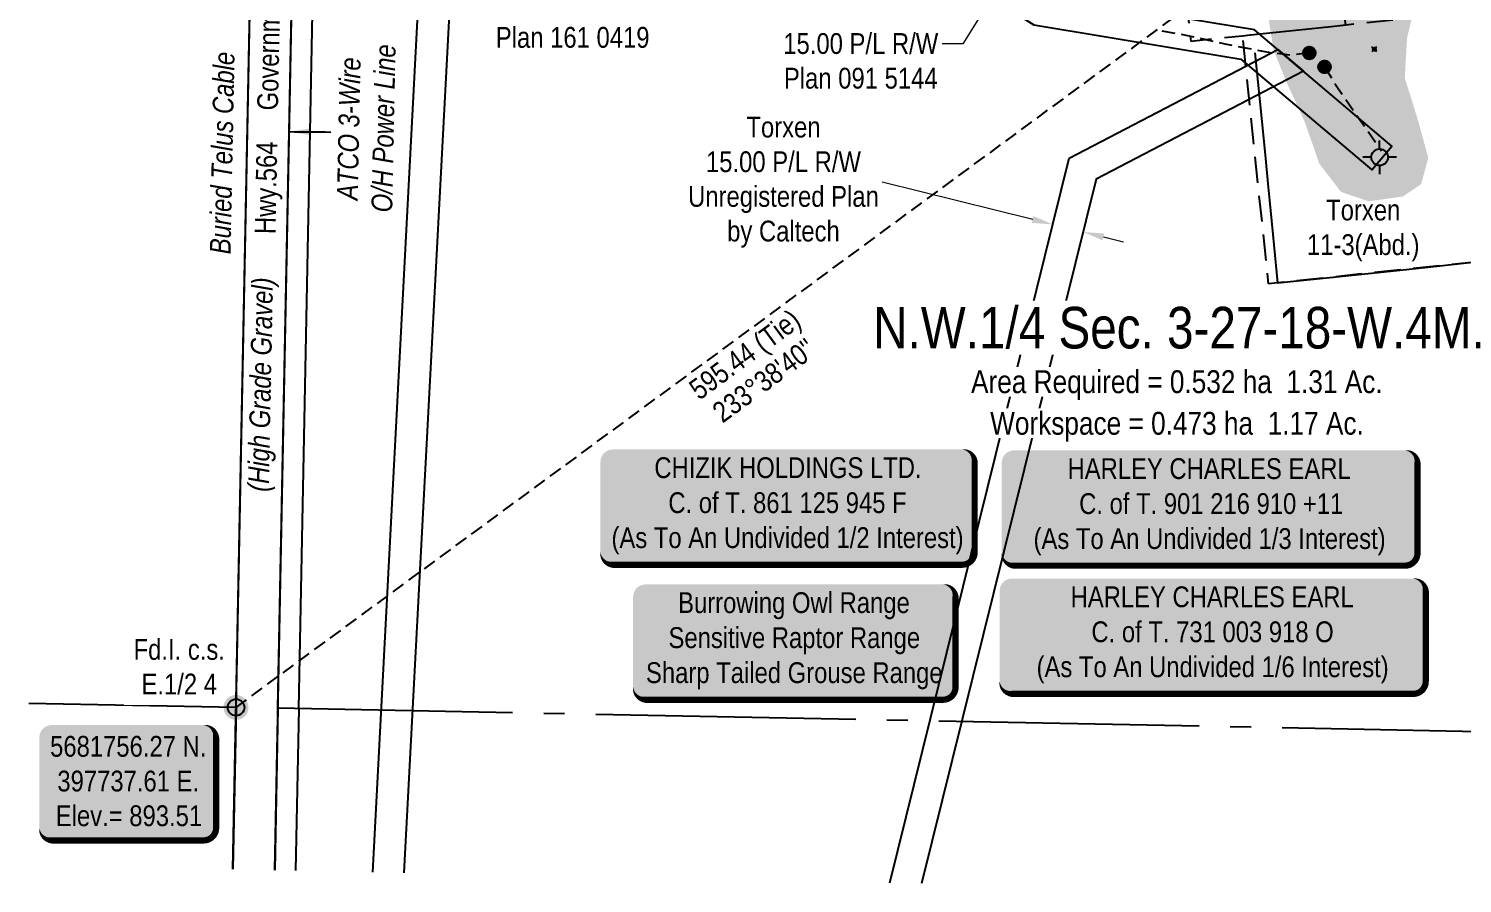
# Model space of a CAD drawing. Extents: x 396563 to 399624, y 5680217 to 5683485.
# Drawn here: x 397638 to 398327, y 5681672 to 5682083 of the extents above; entities that cross this region are included whole.
import ezdxf
from ezdxf.enums import TextEntityAlignment as Align

# ---------------------------------------------------------------- set-up
doc = ezdxf.new("R2010")
doc.units = 0
doc.header["$LTSCALE"] = 5
doc.header["$PDMODE"] = 34
doc.header["$PDSIZE"] = 0.03
for name, pattern in [('foc-ACCESSROAD', [3.75, 2.5, -1.25]), ('foc-QUARTERLINE', [33, 25, -3, 2, -3]), ('foc-TIELINE', [1.875, 1.25, -0.625]), ('UG_PIPE', [1.875, 1.25, -0.625])]:
    doc.linetypes.add(name, pattern=pattern)
doc.layers.get('Defpoints').update_dxf_attribs({"color": 9})
for name, color, linetype in [('AS-FENCE', 48, 'foc-FENCE'), ('AS-OWNER', 7, 'Continuous'), ('AS-PIPE-UG', 44, 'UG_PIPE'), ('AS-POWER', 104, 'foc-POWER'), ('AS-ROADS', 254, 'Continuous'), ('AS-SYMBOL', 7, 'Continuous'), ('AS-TELUS', 224, 'foc-TEL'), ('AS-WILDLIFE-BLOCK', 131, 'Continuous'), ('C-RW', 13, 'Continuous'), ('C-SYMBOL', 7, 'Continuous'), ('C-WS', 13, 'foc-ACCESSROAD'), ('C-WS-S', 13, 'Continuous'), ('DETAIL-T', 7, 'Continuous'), ('L-AREAREQUIRED', 7, 'Continuous'), ('L-AREAWORK', 5, 'Continuous'), ('L-BD', 7, 'Continuous'), ('L-MON', 1, 'Continuous'), ('L-MON-T', 1, 'Continuous'), ('L-QSEC', 8, 'foc-QUARTERLINE'), ('L-ROAD-T', 7, 'Continuous'), ('L-SEC', 7, 'Continuous'), ('L-TIE', 7, 'foc-TIELINE'), ('L-TITLEDB', 4, 'Continuous')]:
    doc.layers.add(name, color=color, linetype=linetype)
for name, color, linetype, lineweight in [('C-RW-T', 13, 'Continuous', 9), ('C-WS-T', 13, 'Continuous', 9), ('T-TEXT', 48, 'Continuous', 18)]:
    doc.layers.add(name, color=color, linetype=linetype, lineweight=lineweight)
doc.styles.add('100L', font='ARIALN.TTF', dxfattribs={"height": 11})
doc.styles.add('175L', font='ARIALN.TTF', dxfattribs={"height": 20})
doc.styles.add('80', font='ARIALN.TTF', dxfattribs={"height": 10})
doc.styles.add('80CG', font='ARIALN.TTF', dxfattribs={"height": 10})
doc.styles.add('80L', font='ARIALN.TTF', dxfattribs={"height": 10})
doc.styles.add('80LS', font='ARIALNI.TTF', dxfattribs={"height": 10})
doc.styles.add('foc-LtypeFont', font='ARIALN.TTF', dxfattribs={"height": 7.35})
doc.linetypes.add('foc-FENCE', pattern='A,10,-1,["X",foc-LtypeFont,S=0.2,R=0,X=-0.625,Y=-0.75],-1.24', length=12.24)
doc.linetypes.add('foc-POWER', pattern='A,6,-1,["P",foc-LtypeFont,S=0.2,R=0,X=-0.625,Y=-0.75],-1.24,4', length=12.24)
doc.linetypes.add('foc-POWER-NOLINE', pattern='A,0,-4,["P",foc-LtypeFont,S=0.2,R=0,X=-0.625,Y=-0.75],-8.24', length=12.24)
doc.linetypes.add('foc-TEL', pattern='A,2,-1,["T",foc-LtypeFont,S=0.2,R=0,X=-0.425,Y=-0.75],-1.24,8', length=12.24)
doc.linetypes.add('foc-TEL-NOLINE', pattern='A,0,-2,["T",foc-LtypeFont,S=0.2,R=0,X=-0.425,Y=-0.75],-10.24', length=12.24)
doc.dimstyles.new('Compass 5 000', dxfattribs={"dimscale": 5, "dimtxt": 9, "dimasz": 2, "dimexe": 0.2, "dimexo": 0.0625, "dimgap": 0.5, "dimtad": 0, "dimtih": 1, "dimtoh": 1, "dimzin": 0, "dimdsep": 46, "dimtxsty": '80CG', "dimcen": 0.1, "dimse1": 1, "dimse2": 1, "dimclrd": 256, "dimclrt": 256, "dimaunit": 1, "dimadec": 4, "dimazin": 0, "dimtfac": 0.06, "dimtofl": 0, "dimtmove": 0, "dimatfit": 1, "dimfxl": 0.2, "dimtolj": 1, "dimtzin": 0, "dimlwd": -1, "dimarcsym": 0})

# ---------------------------------------------------------------- blocks, each defined once
blk = doc.blocks.new('fdia')
at = {"color": 255, "const_width": 1}
blk.add_lwpolyline([(-0.5, 0, 1), (0.5, 0, 1)], format="xyb", close=True, dxfattribs=at)
blk = doc.blocks.new('Fdiaa')
blk.add_blockref('fdia', (0, 0))
blk = doc.blocks.new('fdib')
at = {"color": 1, "const_width": 1.6}
blk.add_lwpolyline([(-0.4, 0, 1), (0.4, 0, 1)], format="xyb", close=True, dxfattribs=at)
at = {"color": 1}
blk.add_circle((0, 0), 0.8, dxfattribs=at)
blk = doc.blocks.new('Fdibb')
blk.add_blockref('fdib', (0, 0))
blk = doc.blocks.new('fdicc')
for name in ['Fdibb', 'Fdiaa']:
    blk.add_blockref(name, (0, 0))
blk = doc.blocks.new('FDI')
blk.add_blockref('fdicc', (0, 0))
blk = doc.blocks.new('WC')
at = {"layer": 'L-MON'}
h = blk.add_hatch(color=255, dxfattribs=at)
h.dxf.hatch_style = 1
edge = h.paths.add_edge_path()
edge.add_arc((0, 0), 0.9, 0, 360)
at = {"layer": 'L-MON', "color": 240, "flags": 128}
for points in [[(-0.62, 0.5), (-1.23, 1.12)], [(0.52, 0.61), (1.13, 1.21)], [(-1.18, -1.18), (-0.56, -0.57)], [(1.16, -1.18), (0.56, -0.57)]]:
    blk.add_lwpolyline(points, dxfattribs=at)
at = {"layer": 'L-MON', "color": 240}
for radius in [0.8, 0.373]:
    blk.add_circle((0, 0), radius, dxfattribs=at)
blk = doc.blocks.new('*D519')
at = {"layer": 'C-RW-T', "transparency": 16777216}
for p, q in [((397815.4, 5682097.45), (397805.41, 5682097.97)), ((397850.34, 5682095.61), (397860.33, 5682095.09))]:
    blk.add_line(p, q, dxfattribs=at)
for points in [[(397815.48, 5682099.11), (397815.31, 5682095.78), (397825.38, 5682096.92)], [(397850.43, 5682097.28), (397850.25, 5682093.95), (397840.36, 5682096.14)]]:
    blk.add_solid(points, dxfattribs=at)
at = {"layer": 'Defpoints', "color": 0, "transparency": 16777216}
for p in [(397825.77, 5682104.31), (397840.74, 5682103.52), (397840.36, 5682096.14)]:
    blk.add_point(p, dxfattribs=at)
at = {"layer": 'C-RW-T', "transparency": 16777216, "insert": (397899.41, 5682095.09), "char_height": 10, "attachment_point": 5, "style": '80CG'}
blk.add_mtext('\\A1;Torxen\\P15.00 P/L R/W\\PPlan 161 0419', dxfattribs=at)
blk = doc.blocks.new('*D520')
at = {"layer": 'C-RW-T', "transparency": 16777216}
for p, q in [((398113.86, 5682118.43), (398119.17, 5682126.9)), ((398095.29, 5682088.76), (398086.97, 5682075.45)), ((398086.97, 5682075.45), (398076.97, 5682075.45))]:
    blk.add_line(p, q, dxfattribs=at)
for points in [[(398112.45, 5682119.31), (398115.27, 5682117.54), (398108.55, 5682109.95)], [(398093.88, 5682089.65), (398096.71, 5682087.88), (398100.6, 5682097.24)]]:
    blk.add_solid(points, dxfattribs=at)
at = {"layer": 'Defpoints', "color": 0, "transparency": 16777216}
for p in [(398087.49, 5682123.14), (398079.53, 5682110.43), (398100.6, 5682097.24)]:
    blk.add_point(p, dxfattribs=at)
at = {"layer": 'C-RW-T', "transparency": 16777216, "insert": (398037.88, 5682075.45), "char_height": 10, "attachment_point": 5, "style": '80CG'}
blk.add_mtext('\\A1;Torxen\\P15.00 P/L R/W\\PPlan 091 5144', dxfattribs=at)
blk = doc.blocks.new('GABD')
for p, q in [((0, 0.81), (0, 1.62)), ((-0.81, 0), (-1.62, 0)), ((1.62, 0), (0.81, 0)), ((0, -0.81), (0, -1.62))]:
    blk.add_line(p, q)
blk.add_circle((0, 0), 0.8)
blk = doc.blocks.new('RISER')
h = blk.add_hatch(color=255)
h.dxf.hatch_style = 1
edge = h.paths.add_edge_path()
edge.add_arc((0, 0), 0.7, 0, 360)
blk.add_hatch(color=48).paths.add_polyline_path([(0.58, -0.15), (-0.58, -0.15, 0.774597)])
at = {"color": 48}
blk.add_line((-0.58, -0.15), (0.58, -0.15), dxfattribs=at)
blk.add_circle((0, 0), 0.6, dxfattribs=at)
blk = doc.blocks.new('*U560')
h = blk.add_hatch(color=59)
edge = h.paths.add_edge_path()
edge.add_line((-94, -28.5), (94, -28.5))
edge.add_arc((94, -22.5), 6, 270, 360)
edge.add_line((100, -22.5), (100, 21))
edge.add_arc((94, 21), 6, 0, 90)
edge.add_line((94, 27), (-94, 27))
edge.add_arc((-94, 21), 6, 90, 180)
edge.add_line((-100, 21), (-100, -22.5))
edge.add_arc((-94, -22.5), 6, 180, 270)
at = {"color": 1, "flags": 128}
blk.add_lwpolyline([(-94, -28.5, 3, 3, 0), (94, -28.5, 3, 3, 0.414214), (100, -22.5, 3, 3, 0), (100, 21, 3, 0, 0.414214), (94, 27, 0, 0, 0), (-94, 27, 0, 0, 0.414214), (-100, 21, 0, 0, 0), (-100, -22.5, 0, 3, 0.414214)], format="xyseb", close=True, dxfattribs=at)
blk.add_lwpolyline([(82.55, -3.11, 0, 7.5, 0), (0, 0, 0, 0, 0)], format="xyseb", dxfattribs=at)
at = {"color": 1, "style": '80'}
blk.add_attdef('ENTER_TEXT_001', (-35.99, -5), '', height=10, dxfattribs=at)
blk = doc.blocks.new('*U561')
h = blk.add_hatch(color=59)
edge = h.paths.add_edge_path()
edge.add_line((-84, -28.5), (84, -28.5))
edge.add_arc((84, -22.5), 6, 270, 360)
edge.add_line((90, -22.5), (90, 21))
edge.add_arc((84, 21), 6, 0, 90)
edge.add_line((84, 27), (-84, 27))
edge.add_arc((-84, 21), 6, 90, 180)
edge.add_line((-90, 21), (-90, -22.5))
edge.add_arc((-84, -22.5), 6, 180, 270)
at = {"color": 1, "flags": 128}
blk.add_lwpolyline([(-84, -28.5, 3, 3, 0), (84, -28.5, 3, 3, 0.414214), (90, -22.5, 3, 3, 0), (90, 21, 3, 0, 0.414214), (84, 27, 0, 0, 0), (-84, 27, 0, 0, 0.414214), (-90, 21, 0, 0, 0), (-90, -22.5, 0, 3, 0.414214)], format="xyseb", close=True, dxfattribs=at)
blk.add_lwpolyline([(82.55, -3.11, 0, 7.5, 0), (0, 0, 0, 0, 0)], format="xyseb", dxfattribs=at)
at = {"color": 1, "style": '80'}
blk.add_attdef('ENTER_TEXT_001', (-35.99, -5), '', height=10, dxfattribs=at)
blk = doc.blocks.new('*U562')
h = blk.add_hatch(color=59)
edge = h.paths.add_edge_path()
edge.add_line((-96.5, -28.5), (96.5, -28.5))
edge.add_arc((96.5, -22.5), 6, 270, 360)
edge.add_line((102.5, -22.5), (102.5, 21))
edge.add_arc((96.5, 21), 6, 0, 90)
edge.add_line((96.5, 27), (-96.5, 27))
edge.add_arc((-96.5, 21), 6, 90, 180)
edge.add_line((-102.5, 21), (-102.5, -22.5))
edge.add_arc((-96.5, -22.5), 6, 180, 270)
at = {"color": 1, "flags": 128}
blk.add_lwpolyline([(-96.5, -28.5, 3, 3, 0), (96.5, -28.5, 3, 3, 0.414214), (102.5, -22.5, 3, 3, 0), (102.5, 21, 3, 0, 0.414214), (96.5, 27, 0, 0, 0), (-96.5, 27, 0, 0, 0.414214), (-102.5, 21, 0, 0, 0), (-102.5, -22.5, 0, 3, 0.414214)], format="xyseb", close=True, dxfattribs=at)
blk.add_lwpolyline([(82.55, -3.11, 0, 7.5, 0), (0, 0, 0, 0, 0)], format="xyseb", dxfattribs=at)
at = {"color": 1, "style": '80'}
blk.add_attdef('ENTER_TEXT_001', (-35.99, -5), '', height=10, dxfattribs=at)
blk = doc.blocks.new('*U574')
h = blk.add_hatch(color=255)
edge = h.paths.add_edge_path()
edge.add_line((-71.5, -28.5), (71.5, -28.5))
edge.add_arc((71.5, -22.5), 6, 270, 360)
edge.add_line((77.5, -22.5), (77.5, 21))
edge.add_arc((71.5, 21), 6, 0, 90)
edge.add_line((71.5, 27), (-71.5, 27))
edge.add_arc((-71.5, 21), 6, 90, 180)
edge.add_line((-77.5, 21), (-77.5, -22.5))
edge.add_arc((-71.5, -22.5), 6, 180, 270)
at = {"color": 131, "flags": 128}
blk.add_lwpolyline([(-71.5, -28.5, 3, 3, 0), (71.5, -28.5, 3, 3, 0.414214), (77.5, -22.5, 3, 3, 0), (77.5, 21, 3, 0, 0.414214), (71.5, 27, 0, 0, 0), (-71.5, 27, 0, 0, 0.414214), (-77.5, 21, 0, 0, 0), (-77.5, -22.5, 0, 3, 0.414214)], format="xyseb", close=True, dxfattribs=at)
at = {"color": 131, "style": '80'}
blk.add_attdef('ENTER_TEXT_001', (-35.99, -5), '', height=10, dxfattribs=at)
blk = doc.blocks.new('*U585')
h = blk.add_hatch(color=254)
edge = h.paths.add_edge_path()
edge.add_line((-36.5, -28.5), (36.5, -28.5))
edge.add_arc((36.5, -22.5), 6, 270, 360)
edge.add_line((42.5, -22.5), (42.5, 21))
edge.add_arc((36.5, 21), 6, 0, 90)
edge.add_line((36.5, 27), (-36.5, 27))
edge.add_arc((-36.5, 21), 6, 90, 180)
edge.add_line((-42.5, 21), (-42.5, -22.5))
edge.add_arc((-36.5, -22.5), 6, 180, 270)
at = {"color": 1, "flags": 128}
blk.add_lwpolyline([(-36.5, -28.5, 3, 3, 0), (36.5, -28.5, 3, 3, 0.414214), (42.5, -22.5, 3, 3, 0), (42.5, 21, 3, 0, 0.414214), (36.5, 27, 0, 0, 0), (-36.5, 27, 0, 0, 0.414214), (-42.5, 21, 0, 0, 0), (-42.5, -22.5, 0, 3, 0.414214)], format="xyseb", close=True, dxfattribs=at)
blk.add_lwpolyline([(-26.81, -11.33, 0, 10, 0), (0, 0, 5, 5, 0)], format="xyseb", dxfattribs=at)
at = {"color": 1, "style": '80'}
blk.add_attdef('ENTER_TEXT_001', (-35.99, -5), '', height=10, dxfattribs=at)
blk = doc.blocks.new('*D589')
at = {"layer": 'C-RW-T', "transparency": 16777216}
for p, q in [((398120.52, 5681990.92), (398048.23, 5682008.84)), ((398154.48, 5681982.5), (398164.19, 5681980.1))]:
    blk.add_line(p, q, dxfattribs=at)
for points in [[(398120.92, 5681992.54), (398120.12, 5681989.3), (398130.22, 5681988.51)], [(398154.89, 5681984.12), (398154.08, 5681980.88), (398144.78, 5681984.91)]]:
    blk.add_solid(points, dxfattribs=at)
at = {"layer": 'Defpoints', "color": 0, "transparency": 16777216}
for p in [(398130.22, 5681988.51), (398130.67, 5681990.3), (398145.22, 5681986.7)]:
    blk.add_point(p, dxfattribs=at)
at = {"layer": 'C-RW-T', "transparency": 16777216, "insert": (398000.73, 5682008.84), "char_height": 10, "width": 454.9338, "attachment_point": 5, "style": '80CG'}
blk.add_mtext('\\A1;Torxen\\P15.00 P/L R/W\\PUnregistered Plan \\Pby Caltech', dxfattribs=at)

msp = doc.modelspace()

# ---------------------------------------------------------------- hatches: boundary and pattern name
at = {"layer": 'AS-ROADS'}
h = msp.add_hatch(color=256, dxfattribs=at)
h.dxf.hatch_style = 1
h.paths.add_polyline_path([(398260.323, 5682184.861), (398259.684, 5682165.626), (398255.639, 5682152.959), (398246.175, 5682138.685), (398237.083, 5682119.645), (398234.035, 5682105.476), (398233.708, 5682088.744), (398236.25, 5682072.595), (398242.089, 5682057.9), (398251.243, 5682037.922), (398258.31, 5682017.686), (398268.718, 5682004.158), (398281.93, 5681999.631), (398298.485, 5682001.974), (398307.216, 5682007.914), (398310.652, 5682020.547), (398305.476, 5682039.385), (398299.349, 5682059.037), (398300.476, 5682078.331), (398306.305, 5682102.426), (398311.621, 5682117.619), (398313.859, 5682132.465), (398307.107, 5682148.04), (398291.66, 5682157.841), (398277.782, 5682165.531), (398272.958, 5682170.134), (398268.838, 5682179.25), (398267.419, 5682185.339), (398265.551, 5682190.048), (398260.867, 5682189.839)])

# ---------------------------------------------------------------- linework, layer by layer
at = {"layer": 'AS-FENCE', "flags": 128}
msp.add_lwpolyline([(398227.222, 5682070.972), (398229.556, 5682049.059), (398232.273, 5682021.966), (398233.577, 5682008.071), (398234.855, 5681995.153), (398236.455, 5681978.676), (398238.247, 5681960.455), (398263.289, 5681962.943), (398292.528, 5681966.106), (398310.381, 5681968.014), (398327.511, 5681969.84), (398353.133, 5681972.687), (398350.069, 5682001.81), (398347.758, 5682023.565), (398346.082, 5682039.816), (398343.246, 5682066.926), (398341.121, 5682086.262), (398340.644, 5682091.651)], dxfattribs=at)
at = {"layer": 'AS-PIPE-UG', "flags": 128}
for points in [[(398253.48, 5682070.983), (398244.256, 5682069.931), (398233.95, 5682071.129), (398213.082, 5682075.271), (398195.051, 5682079.282), (398180.987, 5682081.793)], [(398260.794, 5682064.3), (398267.349, 5682053.901), (398277.151, 5682039.778), (398288.22, 5682023.918)]]:
    msp.add_lwpolyline(points, dxfattribs=at)
at = {"layer": 'AS-POWER', "linetype": 'foc-POWER-NOLINE', "flags": 128}
msp.add_lwpolyline([(397756.178, 5681678.059), (397775.555, 5682660.309)], dxfattribs=at)
at = {"layer": 'C-RW', "flags": 128}
msp.add_lwpolyline([(397780.936, 5682423.249), (397780.642, 5682408.358), (397863.558, 5682406.703), (397957.78, 5682186.628), (398121.046, 5682084.442), (398220.613, 5682067.963), (398283.484, 5682014.72), (398293.174, 5682026.163), (398227.145, 5682082.08), (398126.456, 5682098.744), (397969.716, 5682196.847), (397873.533, 5682421.501), (397780.938, 5682423.349)], close=True, dxfattribs=at)
for points in [[(397803.338, 5681677.089), (397828.873, 5682163.387), (397904.899, 5682195.849), (397920.665, 5682235.223), (397847.107, 5682407.032), (397840.631, 5682422.158), (397857.082, 5682421.829), (397860.891, 5682412.934), (397936.893, 5682235.415), (397916.506, 5682184.502), (397843.356, 5682153.268), (397818.336, 5681676.781)], [(398051.776, 5681671.982), (398138.125, 5682020.39), (398238.309, 5682072.625), (398250.668, 5682062.159), (398151.052, 5682010.221), (398067.145, 5681671.666)]]:
    msp.add_lwpolyline(points, dxfattribs=at)
at = {"layer": 'C-WS', "flags": 128}
for points in [[(398271.086, 5682084.521), (398242.782, 5682257.417), (398178.248, 5682250.636), (398196.527, 5682076.686), (398221.38, 5682079.298)], [(398353.183, 5681972.536), (398233.889, 5681959.999), (398221.352, 5682079.293), (398271.058, 5682084.517), (398340.646, 5682091.83)]]:
    msp.add_lwpolyline(points, close=True, dxfattribs=at)
at = {"layer": 'L-QSEC'}
for p, q in [((397737.605, 5681756.268), (397637.943, 5681758.217)), ((398530.392, 5681740.763), (397757.713, 5681755.875))]:
    msp.add_line(p, q, dxfattribs=at)
at = {"layer": 'L-SEC'}
for p, q in [((397737.605, 5681756.268), (397753.488, 5682561.411)), ((397757.713, 5681755.871), (397773.595, 5682560.981)), ((397737.605, 5681756.268), (397736.07, 5681678.472)), ((397757.713, 5681755.871), (397756.178, 5681678.059))]:
    msp.add_line(p, q, dxfattribs=at)
at = {"layer": 'L-TITLEDB'}
for q in [(397783.649, 5682560.766), (397766.232, 5681677.852)]:
    msp.add_line((397767.767, 5681755.673), q, dxfattribs=at)

# ---------------------------------------------------------------- block references
at = {"layer": 'AS-OWNER'}
ref = msp.add_blockref('*U561', (398002.694, 5681853.352), dxfattribs=dict(at, xscale=0.9991637348029059, yscale=0.9991637348029059, zscale=0.9991637348029059))
ref.add_attrib('ENTER_TEXT_001', 'CHIZIK HOLDINGS LTD.', (397938.682, 5681866.562), dxfattribs={"layer": '0', "color": 1, "height": 9.99164, "style": '80'})
ref.add_attrib('ENTER_TEXT_002', 'C. of T. 861 125 945 F', (397945.399, 5681849.732), dxfattribs={"layer": '0', "color": 1, "height": 9.99164, "style": '80'})
ref.add_attrib('ENTER_TEXT_003', '(As To An Undivided 1/2 Interest)', (397918.075, 5681832.909), dxfattribs={"layer": '0', "color": 1, "height": 9.99164, "style": '80'})
ref = msp.add_blockref('*U562', (398207.015, 5681791.255), dxfattribs=dict(at, xscale=0.9991637348029059, yscale=0.9991637348029059, zscale=0.9991637348029059))
ref.add_attrib('ENTER_TEXT_001', 'HARLEY CHARLES EARL', (398138.743, 5681804.466), dxfattribs={"layer": '0', "color": 1, "height": 9.99164, "style": '80'})
ref.add_attrib('ENTER_TEXT_002', 'C. of T. 731 003 918 O', (398148.755, 5681787.636), dxfattribs={"layer": '0', "color": 1, "height": 9.99164, "style": '80'})
ref.add_attrib('ENTER_TEXT_003', '(As To An Undivided 1/6 Interest)', (398122.396, 5681770.813), dxfattribs={"layer": '0', "color": 1, "height": 9.99164, "style": '80'})
at = {"layer": 'AS-SYMBOL', "xscale": 4.997960149999999, "yscale": 4.997960149999999, "zscale": 4.997960149999999}
for p in [(398253.48, 5682070.983), (398260.794, 5682064.3)]:
    msp.add_blockref('RISER', p, dxfattribs=at)
at = {"layer": 'AS-WILDLIFE-BLOCK'}
ref = msp.add_blockref('*U574', (398005.953, 5681788.441), dxfattribs=dict(at, xscale=0.99959203, yscale=0.99959203, zscale=0.99959203))
ref.add_attrib('ENTER_TEXT_001', 'Burrowing Owl Range', (397950.096, 5681801.661), dxfattribs={"layer": '0', "color": 131, "height": 9.99592, "style": '80'})
ref.add_attrib('ENTER_TEXT_002', 'Sensitive Raptor Range', (397945.473, 5681784.824), dxfattribs={"layer": '0', "color": 131, "height": 9.99592, "style": '80'})
ref.add_attrib('ENTER_TEXT_003', 'Sharp Tailed Grouse Range', (397934.648, 5681767.987), dxfattribs={"layer": '0', "color": 131, "height": 9.99592, "style": '80'})
at = {"layer": 'C-WS-S', "xscale": 4.997960149999999, "yscale": 4.997960149999999, "zscale": 4.997960149999999}
msp.add_blockref('GABD', (398287.281, 5682020.815), dxfattribs=at)
at = {"layer": 'Defpoints', "xscale": 0.99959203, "yscale": 0.99959203, "zscale": 4.999999999999997}
msp.add_blockref('WC', (398284.792, 5682072.806), dxfattribs=at)
at = {"layer": 'DETAIL-T'}
ref = msp.add_blockref('*U585', (397685.541, 5681720.798), dxfattribs=dict(at, xscale=0.99959203, yscale=0.99959203, zscale=0.99959203))
ref.add_attrib('ENTER_TEXT_001', '5681756.27 N.', (397648.237, 5681732.565), dxfattribs={"layer": '0', "color": 1, "height": 9.99592, "style": '80'})
ref.add_attrib('ENTER_TEXT_002', '397737.61 E.', (397651.735, 5681715.865), dxfattribs={"layer": '0', "color": 1, "height": 9.99592, "style": '80'})
ref.add_attrib('ENTER_TEXT_003', 'Elev.= 893.51', (397650.968, 5681699.164), dxfattribs={"layer": '0', "color": 1, "height": 9.99592, "style": '80'})

# ---------------------------------------------------------------- texts
at = {"layer": 'AS-POWER', "insert": (397785.973, 5681994.224), "char_height": 9.99261, "attachment_point": 1, "rotation": 88.803602, "style": '80L'}
msp.add_mtext_dynamic_manual_height_columns('\\pi6.1234;{\\fArial Narrow|b0|i1|c0|p34;ATCO 3-Wire\\P\\pi0.58861;O/H Power Line}', width=80.64097, gutter_width=49.993, heights=[0], dxfattribs=at)
at = {"layer": 'AS-TELUS', "insert": (397724.979, 5681974.003), "char_height": 9.99261, "attachment_point": 1, "rotation": 88.869877, "style": '80L'}
msp.add_mtext_dynamic_manual_height_columns('\\pi0.31538;{\\fArial Narrow|b0|i1|c0|p34;Buried Telus Cable}', width=97.19648, gutter_width=49.993, heights=[0], dxfattribs=at)
at = {"layer": 'C-WS-T', "insert": (398279.384, 5681985.639), "char_height": 9.9959, "attachment_point": 5, "style": '80CG'}
msp.add_mtext('\\A1;Torxen\\P11-3(Abd.)', dxfattribs=at)
at = {"layer": 'L-BD', "style": '80L'}
for s, p in [('595.44 (Tie)', (397982.907, 5681925.035)), ("233°38'40''", (397991.351, 5681913.563))]:
    msp.add_text(s, height=9.99592, rotation=36.3554, dxfattribs=at).set_placement(p, align=Align.MIDDLE)
at = {"layer": 'L-ROAD-T', "style": '80L'}
for s, height, p in [('Government Road Allowance', 9.99592, (397754.219, 5682117.83)), ('Hwy.564', 9.9959, (397752.016, 5682006.168))]:
    msp.add_text(s, height=height, rotation=88.869877, dxfattribs=at).set_placement(p, align=Align.MIDDLE_CENTER)
at = {"layer": 'T-TEXT', "style": '80LS'}
msp.add_text('(High Grade Gravel)', height=9.99592, rotation=88.869877, dxfattribs=at).set_placement((397749.364, 5681911.523), align=Align.MIDDLE_CENTER)

# ---------------------------------------------------------------- dimensions: what is measured, and where the dimension line sits
at = {"layer": 'C-RW-T'}
dim = msp.add_aligned_dim(p1=(397825.771, 5682104.307), p2=(397840.744, 5682103.521), distance=-7.395, text='Torxen\\P15.00 P/L R/W\\PPlan 161 0419', dimstyle='Compass 5 000', dxfattribs=at)
dim.commit()
dim.dimension.update_dxf_attribs({"geometry": '*D519', "text_midpoint": (397899.414, 5682095.088)})
for base, p1, p2, angle, text, picture, middle in [((398100.6, 5682097.239), (398087.485, 5682123.136), (398079.53, 5682110.426), 237.957991, 'Torxen\\P15.00 P/L R/W\\PPlan 091 5144', '*D520', (398037.879, 5682075.454)), ((398130.225, 5681988.514), (398145.222, 5681986.695), (398130.668, 5681990.302), 166.080324, 'Torxen\\P15.00 P/L R/W\\PUnregistered Plan \\Pby Caltech', '*D589', (398000.725, 5682008.836))]:
    dim = msp.add_linear_dim(base=base, p1=p1, p2=p2, angle=angle, text=text, dimstyle='Compass 5 000', dxfattribs=at)
    dim.commit()
    dim.dimension.update_dxf_attribs({"geometry": picture, "text_midpoint": middle, "dimtype": 161})

# ---------------------------------------------------------------- leaders
at = {"layer": 'AS-POWER', "path_type": 1}
msp.add_leader([(397763.183, 5682033.15), (397783.182, 5682032.966)], dimstyle='Compass 5 000', override={"dimgap": 0.5, "dimtad": 0}, dxfattribs=at)

# ---------------------------------------------------------------- next in the draw order: texts
at = {"layer": 'L-MON-T', "insert": (397710.313, 5681775.764), "char_height": 9.99578, "width": 43.04226, "attachment_point": 5, "style": '80CG', "bg_fill": 2}
msp.add_mtext('\\A1;Fd.I. c.s.\\PE.1/2 4', dxfattribs=at)

# ---------------------------------------------------------------- next in the draw order: linework, layer by layer
at = {"layer": 'AS-TELUS', "linetype": 'foc-TEL-NOLINE', "flags": 128}
msp.add_lwpolyline([(397736.07, 5681678.472), (397755.447, 5682660.705)], dxfattribs=at)
at = {"layer": 'L-TIE'}
msp.add_line((397737.605, 5681756.268), (398216.951, 5682109.097), dxfattribs=at)

# ---------------------------------------------------------------- next in the draw order: block references
at = {"layer": 'L-MON', "xscale": 4.999999999999997, "yscale": 4.999999999999997, "zscale": 4.999999999999997}
msp.add_blockref('FDI', (397737.605, 5681756.268), dxfattribs=at)

# ---------------------------------------------------------------- next in the draw order: texts
at = {"layer": 'C-SYMBOL', "color": 3, "insert": (398190.819, 5681948.881), "char_height": 19.99184, "width": 295.48377, "attachment_point": 2, "style": '175L', "bg_fill": 3, "box_fill_scale": 1.15, "bg_fill_color": 256, "bg_fill_true_color": 256, "bg_fill_transparency": 0}
msp.add_mtext('N.W.1/4 Sec. 3-27-18-W.4M.', dxfattribs=at)
at = {"layer": 'L-AREAREQUIRED', "color": 5, "insert": (398189.794, 5681918.399), "char_height": 10.99551, "width": 198.84852, "attachment_point": 2, "style": '100L', "bg_fill": 3, "box_fill_scale": 1.15, "bg_fill_color": 256, "bg_fill_true_color": 256, "bg_fill_transparency": 0}
msp.add_mtext('Area Required = 0.532 ha  1.31 Ac.', dxfattribs=at)
at = {"layer": 'L-AREAWORK', "color": 5, "insert": (398189.873, 5681898.407), "char_height": 10.99551, "width": 180.53154, "attachment_point": 2, "style": '100L', "bg_fill": 3, "box_fill_scale": 1.15, "bg_fill_color": 256, "bg_fill_true_color": 256, "bg_fill_transparency": 0}
msp.add_mtext('Workspace = 0.473 ha  1.17 Ac.', dxfattribs=at)

# ---------------------------------------------------------------- next in the draw order: block references
at = {"layer": 'AS-OWNER'}
ref = msp.add_blockref('*U560', (398205.551, 5681852.909), dxfattribs=dict(at, xscale=0.9991637348029059, yscale=0.9991637348029059, zscale=0.9991637348029059))
ref.add_attrib('ENTER_TEXT_001', 'HARLEY CHARLES EARL', (398137.28, 5681866.119), dxfattribs={"layer": '0', "color": 1, "height": 9.99164, "style": '80'})
ref.add_attrib('ENTER_TEXT_002', 'C. of T. 901 216 910 +11', (398142.851, 5681849.29), dxfattribs={"layer": '0', "color": 1, "height": 9.99164, "style": '80'})
ref.add_attrib('ENTER_TEXT_003', '(As To An Undivided 1/3 Interest)', (398120.932, 5681832.466), dxfattribs={"layer": '0', "color": 1, "height": 9.99164, "style": '80'})

doc.saveas('drawing.dxf')
